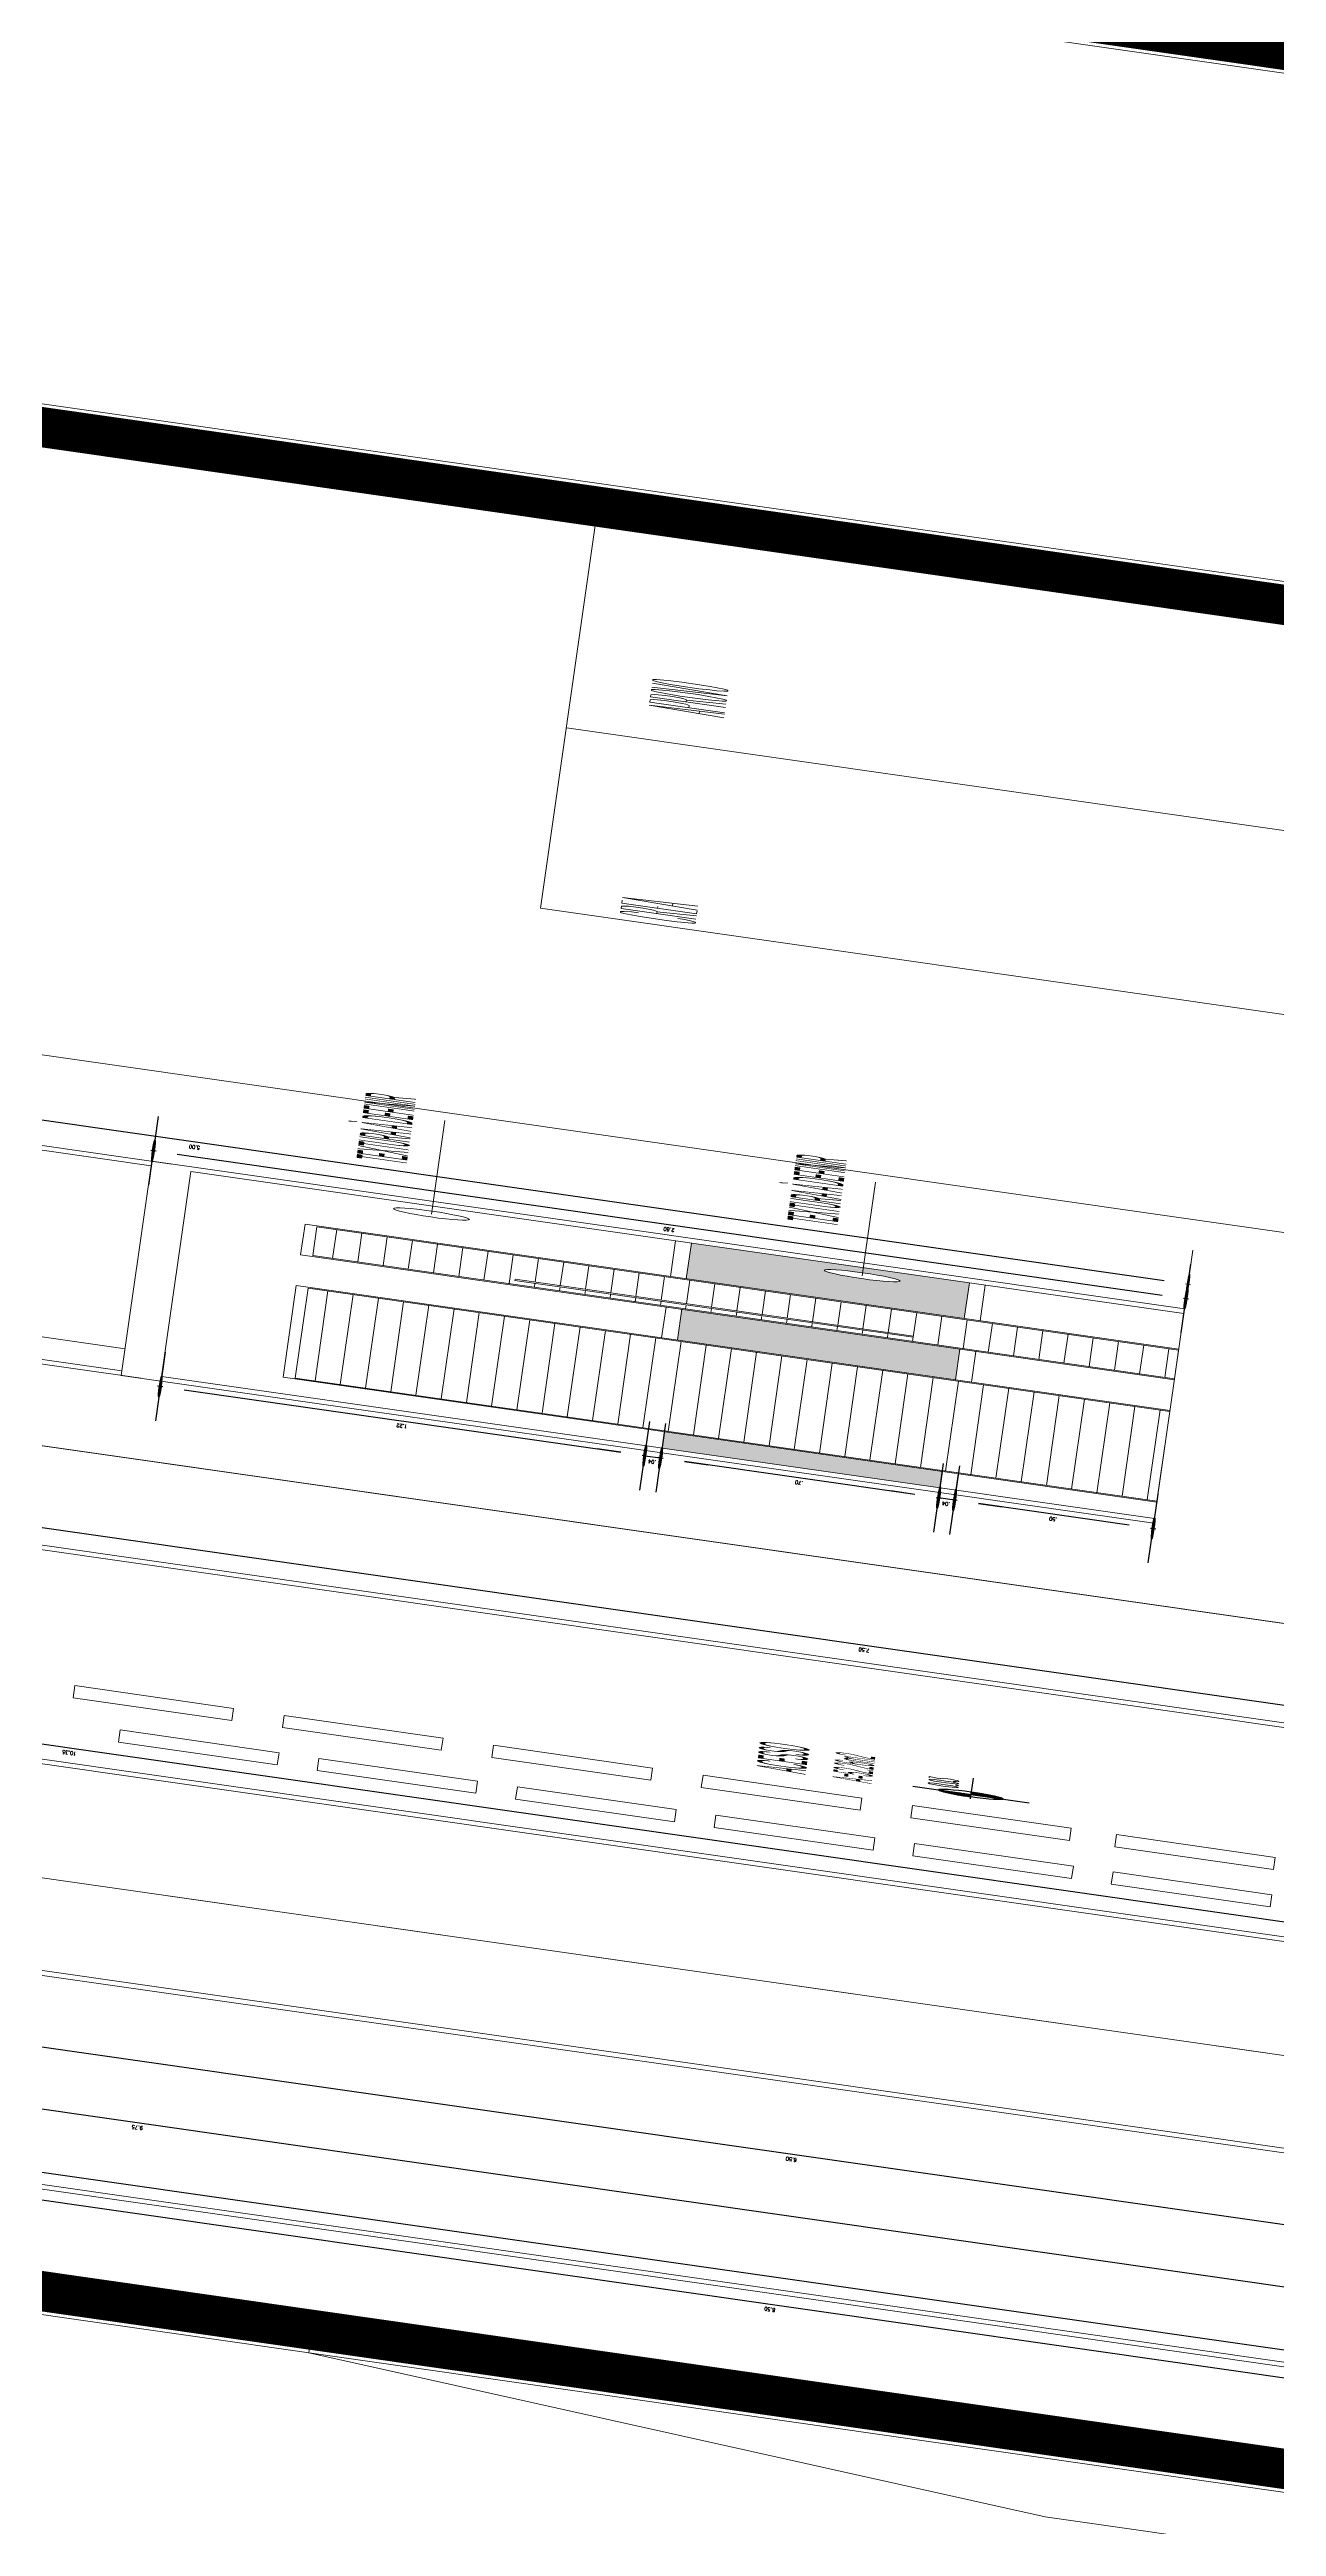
# Model space of a CAD drawing. Header units: millimetres. Extents: x -361192058 to 101130107379, y -14071650034 to 19218552450.
# Drawn here: x -134040.5 to -133858.8, y 43637.4 to 44004 of the extents above; entities that cross this region are included whole.
import ezdxf
from ezdxf.enums import TextEntityAlignment as Align

# ---------------------------------------------------------------- set-up
doc = ezdxf.new("R2010")
doc.units = ezdxf.units.MM
doc.header["$LTSCALE"] = 0.5
for name, color, linetype in [('02', 2, 'Continuous'), ('08', 8, 'Continuous'), ('14-04-Texto-04', 3, 'Continuous'), ('CERC02', 3, 'Continuous'), ('COTAS', 7, 'Continuous'), ('DIVERSOS', 4, 'Continuous'), ('parede', 2, 'Continuous'), ('TEXTO2', 3, 'Continuous'), ('TUBULAÇÃO_ESGOTO', 6, 'Continuous'), ('TXT_0', 7, 'Continuous')]:
    doc.layers.add(name, color=color, linetype=linetype)
doc.layers.add('E-lay-9', color=9, linetype='Continuous', lineweight=9)
doc.styles.add('ADITIVOCAD', font='ROMANS.shx')
doc.styles.add('ROMANS', font='romans', dxfattribs={"height": 0.1})
doc.styles.add('SANSSERIF', font='sas_____.pfb', dxfattribs={"height": 1})
doc.styles.get("Standard").update_dxf_attribs({"font": 'txt.shx', "height": 0.12})
doc.dimstyles.new('ESCALA50', dxfattribs={"dimtxt": 0.1, "dimasz": 0.06, "dimexe": 0.18, "dimexo": 0.06, "dimgap": 0.1, "dimtad": 1, "dimzin": 4, "dimdsep": 46, "dimtxsty": 'Standard', "dimblk1": 'BOLA', "dimblk2": 'BOLA', "dimsah": 1, "dimcen": -0.06, "dimse1": 1, "dimse2": 1, "dimclrd": 7, "dimclrt": 3, "dimadec": 0, "dimazin": 0, "dimtfac": 1, "dimtix": 1, "dimtmove": 0, "dimatfit": 3, "dimldrblk": 'BOLA', "dimfxl": 0, "dimtolj": 1, "dimtzin": 4, "dimarcsym": 0})

# ---------------------------------------------------------------- blocks, each defined once
blk = doc.blocks.new('BOLA')
for p, q in [((0, -1.44), (0, 1.44)), ((-1.44, 0), (1.44, 0))]:
    blk.add_line(p, q)
blk.add_circle((0, 0), 0.452)
blk = doc.blocks.new('*D848')
at = {"layer": 'Defpoints', "color": 0, "transparency": 16777216}
for p in [(4698.2647, 2418.0727), (4698.2647, 2415.4727), (4698.5813, 2415.4727)]:
    blk.add_point(p, dxfattribs=at)
at = {"layer": 'DIVERSOS', "color": 7, "lineweight": -2, "transparency": 16777216}
blk.add_line((4698.5813, 2418.0127), (4698.5813, 2415.5327), dxfattribs=at)
at = {"layer": 'DIVERSOS', "color": 7, "lineweight": -2, "transparency": 16777216, "xscale": 0.06, "yscale": 0.06, "zscale": 0.06}
for p, rotation in [((4698.5813, 2418.0727), 90), ((4698.5813, 2415.4727), 270)]:
    blk.add_blockref('BOLA', p, dxfattribs=dict(at, rotation=rotation))
at = {"layer": 'DIVERSOS', "color": 3, "lineweight": 18, "transparency": 16777216, "insert": (4698.4213, 2416.7727), "char_height": 0.12, "attachment_point": 5, "rotation": 90}
blk.add_mtext('\\A1;2.60', dxfattribs=at)
blk = doc.blocks.new('*D849')
at = {"layer": 'Defpoints', "color": 0, "transparency": 16777216}
for p in [(4698.2647, 2420.4727), (4699.0423, 2420.4727), (4698.2647, 2415.4727)]:
    blk.add_point(p, dxfattribs=at)
at = {"layer": 'E-lay-9', "color": 7, "lineweight": -2, "transparency": 16777216}
blk.add_line((4699.0423, 2415.5327), (4699.0423, 2420.4127), dxfattribs=at)
at = {"layer": 'E-lay-9', "color": 7, "lineweight": -2, "transparency": 16777216, "xscale": 0.06, "yscale": 0.06, "zscale": 0.06}
for p, rotation in [((4699.0423, 2420.4727), 90), ((4699.0423, 2415.4727), 270)]:
    blk.add_blockref('BOLA', p, dxfattribs=dict(at, rotation=rotation))
at = {"layer": 'E-lay-9', "color": 3, "lineweight": 18, "transparency": 16777216, "insert": (4698.8823, 2417.9727), "char_height": 0.12, "attachment_point": 5, "rotation": 90}
blk.add_mtext('\\A1;5.00', dxfattribs=at)
blk = doc.blocks.new('*D881')
at = {"layer": 'Defpoints', "color": 0, "transparency": 16777216}
for p in [(4664.4563, 2419.393), (4668.3114, 2419.393), (4668.3114, 2412.893)]:
    blk.add_point(p, dxfattribs=at)
at = {"layer": 'DIVERSOS', "color": 7, "lineweight": -2, "transparency": 16777216}
blk.add_line((4664.4563, 2412.953), (4664.4563, 2419.333), dxfattribs=at)
at = {"layer": 'DIVERSOS', "color": 7, "lineweight": -2, "transparency": 16777216, "xscale": 0.06, "yscale": 0.06, "zscale": 0.06}
for p, rotation in [((4664.4563, 2419.393), 90), ((4664.4563, 2412.893), 270)]:
    blk.add_blockref('BOLA', p, dxfattribs=dict(at, rotation=rotation))
at = {"layer": 'DIVERSOS', "color": 3, "lineweight": 18, "transparency": 16777216, "insert": (4664.2963, 2416.143), "char_height": 0.12, "attachment_point": 5, "rotation": 90}
blk.add_mtext('\\A1;6.50', dxfattribs=at)
blk = doc.blocks.new('*D855')
at = {"layer": 'Defpoints', "color": 0, "transparency": 16777216}
for p in [(4669.3599, 2419.393), (4671.6614, 2419.393), (4671.6614, 2412.893)]:
    blk.add_point(p, dxfattribs=at)
at = {"layer": 'DIVERSOS', "color": 7, "lineweight": -2, "transparency": 16777216}
blk.add_line((4669.3599, 2412.953), (4669.3599, 2419.333), dxfattribs=at)
at = {"layer": 'DIVERSOS', "color": 7, "lineweight": -2, "transparency": 16777216, "xscale": 0.06, "yscale": 0.06, "zscale": 0.06}
for p, rotation in [((4669.3599, 2419.393), 90), ((4669.3599, 2412.893), 270)]:
    blk.add_blockref('BOLA', p, dxfattribs=dict(at, rotation=rotation))
at = {"layer": 'DIVERSOS', "color": 3, "lineweight": 18, "transparency": 16777216, "insert": (4669.1999, 2416.143), "char_height": 0.12, "attachment_point": 5, "rotation": 90}
blk.add_mtext('\\A1;6.50', dxfattribs=at)
blk = doc.blocks.new('*D856')
at = {"layer": 'Defpoints', "color": 0, "transparency": 16777216}
for p in [(4667.3822, 2422.643), (4667.3822, 2412.893), (4667.3822, 2412.893)]:
    blk.add_point(p, dxfattribs=at)
at = {"layer": 'DIVERSOS', "color": 7, "lineweight": -2, "transparency": 16777216}
blk.add_line((4667.3822, 2422.583), (4667.3822, 2412.953), dxfattribs=at)
at = {"layer": 'DIVERSOS', "color": 7, "lineweight": -2, "transparency": 16777216, "xscale": 0.06, "yscale": 0.06, "zscale": 0.06}
for p, rotation in [((4667.3822, 2422.643), 90), ((4667.3822, 2412.893), 270)]:
    blk.add_blockref('BOLA', p, dxfattribs=dict(at, rotation=rotation))
at = {"layer": 'DIVERSOS', "color": 3, "lineweight": 18, "transparency": 16777216, "insert": (4667.2222, 2417.768), "char_height": 0.12, "attachment_point": 5, "rotation": 90}
blk.add_mtext('\\A1;9.75', dxfattribs=at)
blk = doc.blocks.new('*D857')
at = {"layer": 'Defpoints', "color": 0, "transparency": 16777216}
for p in [(4666.0114, 2429.043), (4664.9614, 2412.893), (4665.3574, 2412.893)]:
    blk.add_point(p, dxfattribs=at)
at = {"layer": 'DIVERSOS', "color": 7, "lineweight": -2, "transparency": 16777216}
blk.add_line((4665.3574, 2428.983), (4665.3574, 2412.953), dxfattribs=at)
at = {"layer": 'DIVERSOS', "color": 7, "lineweight": -2, "transparency": 16777216, "xscale": 0.06, "yscale": 0.06, "zscale": 0.06}
for p, rotation in [((4665.3574, 2429.043), 90), ((4665.3574, 2412.893), 270)]:
    blk.add_blockref('BOLA', p, dxfattribs=dict(at, rotation=rotation))
at = {"layer": 'DIVERSOS', "color": 3, "lineweight": 18, "transparency": 16777216, "insert": (4665.1974, 2420.968), "char_height": 0.12, "attachment_point": 5, "rotation": 90}
blk.add_mtext('\\A1;16.15', dxfattribs=at)
blk = doc.blocks.new('*D885')
at = {"layer": 'Defpoints', "color": 0, "transparency": 16777216}
for p in [(4691.0648, 2415.9727), (4691.3876, 2415.9727), (4691.3876, 2415.4727)]:
    blk.add_point(p, dxfattribs=at)
at = {"layer": 'DIVERSOS', "color": 7, "lineweight": -2, "transparency": 16777216}
blk.add_line((4691.0648, 2415.5327), (4691.0648, 2415.9127), dxfattribs=at)
at = {"layer": 'DIVERSOS', "color": 7, "lineweight": -2, "transparency": 16777216, "xscale": 0.06, "yscale": 0.06, "zscale": 0.06}
for p, rotation in [((4691.0648, 2415.9727), 90), ((4691.0648, 2415.4727), 270)]:
    blk.add_blockref('BOLA', p, dxfattribs=dict(at, rotation=rotation))
at = {"layer": 'DIVERSOS', "color": 3, "lineweight": 18, "transparency": 16777216, "insert": (4690.9048, 2415.7227), "char_height": 0.12, "attachment_point": 5, "rotation": 90}
blk.add_mtext('\\A1;.50', dxfattribs=at)
blk = doc.blocks.new('*D886')
at = {"layer": 'Defpoints', "color": 0, "transparency": 16777216}
for p in [(4691.0648, 2416.0127), (4691.3876, 2416.0127), (4691.3876, 2415.9727)]:
    blk.add_point(p, dxfattribs=at)
at = {"layer": 'DIVERSOS', "color": 7, "lineweight": -2, "transparency": 16777216}
for p, q in [((4691.0648, 2416.0727), (4691.0648, 2416.1327)), ((4691.0648, 2415.9727), (4691.0648, 2416.0127)), ((4691.0648, 2415.9127), (4691.0648, 2415.8527))]:
    blk.add_line(p, q, dxfattribs=at)
at = {"layer": 'DIVERSOS', "color": 7, "lineweight": -2, "transparency": 16777216, "xscale": 0.06, "yscale": 0.06, "zscale": 0.06}
for p, rotation in [((4691.0648, 2416.0127), 270), ((4691.0648, 2415.9727), 90)]:
    blk.add_blockref('BOLA', p, dxfattribs=dict(at, rotation=rotation))
at = {"layer": 'DIVERSOS', "color": 3, "lineweight": 18, "transparency": 16777216, "insert": (4690.9048, 2415.9927), "char_height": 0.12, "attachment_point": 5, "rotation": 90}
blk.add_mtext('\\A1;.04', dxfattribs=at)
blk = doc.blocks.new('*D887')
at = {"layer": 'Defpoints', "color": 0, "transparency": 16777216}
for p in [(4691.0648, 2416.7127), (4691.3876, 2416.7127), (4691.3876, 2416.0127)]:
    blk.add_point(p, dxfattribs=at)
at = {"layer": 'DIVERSOS', "color": 7, "lineweight": -2, "transparency": 16777216}
blk.add_line((4691.0648, 2416.0727), (4691.0648, 2416.6527), dxfattribs=at)
at = {"layer": 'DIVERSOS', "color": 7, "lineweight": -2, "transparency": 16777216, "xscale": 0.06, "yscale": 0.06, "zscale": 0.06}
for p, rotation in [((4691.0648, 2416.7127), 90), ((4691.0648, 2416.0127), 270)]:
    blk.add_blockref('BOLA', p, dxfattribs=dict(at, rotation=rotation))
at = {"layer": 'DIVERSOS', "color": 3, "lineweight": 18, "transparency": 16777216, "insert": (4690.9048, 2416.3627), "char_height": 0.12, "attachment_point": 5, "rotation": 90}
blk.add_mtext('\\A1;.70', dxfattribs=at)
blk = doc.blocks.new('*D888')
at = {"layer": 'Defpoints', "color": 0, "transparency": 16777216}
for p in [(4691.3876, 2416.7527), (4691.0648, 2416.7127), (4691.3876, 2416.7127)]:
    blk.add_point(p, dxfattribs=at)
at = {"layer": 'DIVERSOS', "color": 7, "lineweight": -2, "transparency": 16777216}
for p, q in [((4691.0648, 2416.8127), (4691.0648, 2416.8727)), ((4691.0648, 2416.7527), (4691.0648, 2416.7127)), ((4691.0648, 2416.6527), (4691.0648, 2416.5927))]:
    blk.add_line(p, q, dxfattribs=at)
at = {"layer": 'DIVERSOS', "color": 7, "lineweight": -2, "transparency": 16777216, "xscale": 0.06, "yscale": 0.06, "zscale": 0.06}
for p, rotation in [((4691.0648, 2416.7527), 270), ((4691.0648, 2416.7127), 90)]:
    blk.add_blockref('BOLA', p, dxfattribs=dict(at, rotation=rotation))
at = {"layer": 'DIVERSOS', "color": 3, "lineweight": 18, "transparency": 16777216, "insert": (4690.9048, 2416.7327), "char_height": 0.12, "attachment_point": 5, "rotation": 90}
blk.add_mtext('\\A1;.04', dxfattribs=at)
blk = doc.blocks.new('*D889')
at = {"layer": 'Defpoints', "color": 0, "transparency": 16777216}
for p in [(4691.3876, 2417.9727), (4691.0648, 2416.7527), (4691.3876, 2416.7527)]:
    blk.add_point(p, dxfattribs=at)
at = {"layer": 'DIVERSOS', "color": 7, "lineweight": -2, "transparency": 16777216}
blk.add_line((4691.0648, 2417.9127), (4691.0648, 2416.8127), dxfattribs=at)
at = {"layer": 'DIVERSOS', "color": 7, "lineweight": -2, "transparency": 16777216, "xscale": 0.06, "yscale": 0.06, "zscale": 0.06}
for p, rotation in [((4691.0648, 2417.9727), 90), ((4691.0648, 2416.7527), 270)]:
    blk.add_blockref('BOLA', p, dxfattribs=dict(at, rotation=rotation))
at = {"layer": 'DIVERSOS', "color": 3, "lineweight": 18, "transparency": 16777216, "insert": (4690.9048, 2417.3627), "char_height": 0.12, "attachment_point": 5, "rotation": 90}
blk.add_mtext('\\A1;1.22', dxfattribs=at)
blk = doc.blocks.new('Adc_nivelpl')
h = blk.add_hatch()
h.set_pattern_fill('_U', color=256, scale=0.005, angle=45, style=0, double=1)
h.set_pattern_definition([(45, (-5.8772514, -3.5161936), (-0.003535534, 0.003535534), []), (135, (-5.8772514, -3.5161936), (-0.003535534, -0.003535534), [])])
h.paths.add_polyline_path([(0.1954, -0.0865, 0.414214), (0.0865, -0.1954), (0.1954, -0.1954)])
h.paths.add_polyline_path([(0.1954, -0.1954), (0.1954, -0.3043, 0.414214), (0.3043, -0.1954)])
for p, q in [((0.1954, 0), (0.1954, -0.3908)), ((0.8958, -0.1954), (0, -0.1954))]:
    blk.add_line(p, q)
blk.add_circle((0.1954, -0.1954), 0.1089)
at = {"flags": 8}
blk.add_attdef('NIVEL', (0.3642, -0.1501), '', height=0.1, dxfattribs=at)
blk = doc.blocks.new('*D1608')
at = {"layer": 'Defpoints', "color": 0, "transparency": 16777216}
for p in [(4685.2878, 2419.893), (4685.2878, 2412.393), (4686.0054, 2412.393)]:
    blk.add_point(p, dxfattribs=at)
at = {"layer": 'DIVERSOS', "color": 7, "lineweight": -2, "transparency": 16777216}
blk.add_line((4686.0054, 2419.833), (4686.0054, 2412.453), dxfattribs=at)
at = {"layer": 'DIVERSOS', "color": 7, "lineweight": -2, "transparency": 16777216, "xscale": 0.06, "yscale": 0.06, "zscale": 0.06}
for p, rotation in [((4686.0054, 2419.893), 90), ((4686.0054, 2412.393), 270)]:
    blk.add_blockref('BOLA', p, dxfattribs=dict(at, rotation=rotation))
at = {"layer": 'DIVERSOS', "color": 3, "lineweight": 18, "transparency": 16777216, "insert": (4685.8454, 2416.143), "char_height": 0.12, "attachment_point": 5, "rotation": 90}
blk.add_mtext('\\A1;7.50', dxfattribs=at)
blk = doc.blocks.new('*D1615')
at = {"layer": 'Defpoints', "color": 0, "transparency": 16777216}
for p in [(4680.1378, 2423.243), (4679.0715, 2412.893), (4680.1378, 2412.893)]:
    blk.add_point(p, dxfattribs=at)
at = {"layer": 'DIVERSOS', "color": 7, "lineweight": -2, "transparency": 16777216}
blk.add_line((4679.0715, 2423.183), (4679.0715, 2412.953), dxfattribs=at)
at = {"layer": 'DIVERSOS', "color": 7, "lineweight": -2, "transparency": 16777216, "xscale": 0.06, "yscale": 0.06, "zscale": 0.06}
for p, rotation in [((4679.0715, 2423.243), 90), ((4679.0715, 2412.893), 270)]:
    blk.add_blockref('BOLA', p, dxfattribs=dict(at, rotation=rotation))
at = {"layer": 'DIVERSOS', "color": 3, "lineweight": 18, "transparency": 16777216, "insert": (4678.9115, 2418.068), "char_height": 0.12, "attachment_point": 5, "rotation": 90}
blk.add_mtext('\\A1;10.35', dxfattribs=at)
blk = doc.blocks.new('APROVADO QUADRA 21.2 MBVII')
at = {"layer": 'COTAS', "lineweight": 18}
h = blk.add_hatch(dxfattribs=at)
h.set_pattern_fill('AR-SAND', color=256, scale=0.0025, style=0)
h.set_pattern_definition([(37.5, (3237.67322, 1105.22551), (-0.004000078, 0.1223533093), [0, -0.09652, 0, -0.10795, 0, -0.1031875]), (7.5, (3237.67322, 1105.22551), (0.112380821, 0.179206275), [0, -0.05207, 0, -0.086995, 0, -0.0333375]), (327.5, (3237.59512, 1105.22551), (0.1977480926, 0.000359296), [0, -0.03175, 0, -0.1143, 0, -0.149225]), (317.5, (3237.59512, 1105.22551), (0.190889113, 0.055732331), [0, -0.015875, 0, -0.07493, 0, -0.085725])])
h.paths.add_polyline_path([(4691.9214, 2416.7127), (4691.3876, 2416.7127), (4691.3876, 2416.0127), (4691.9214, 2416.0127)])
h.paths.add_polyline_path([(4695.9241, 2416.7127), (4694.9214, 2416.7127), (4694.9214, 2416.0127), (4695.9241, 2416.0127)])
h.paths.add_polyline_path([(4696.9241, 2416.7127), (4696.9241, 2416.0127), (4698.0876, 2416.0127), (4698.0876, 2416.2796), (4697.9218, 2416.2796, -1), (4697.7307, 2416.2796, -1), (4697.9218, 2416.2796), (4698.0876, 2416.2796), (4698.0876, 2416.7127)])
at = {"layer": '02', "lineweight": 18}
for p, q in [((4721.2448, 2424.2009), (4721.2448, 2396.6401)), ((4708.1198, 2417.2029), (4708.1198, 2396.6401))]:
    blk.add_line(p, q, dxfattribs=at)
at = {"layer": '02', "color": 8, "lineweight": 18}
blk.add_line((4692.1063, 2420.4727), (4692.1063, 2418.0727), dxfattribs=at)
at = {"layer": '02', "color": 0, "lineweight": 18}
blk.add_line((4721.2448, 2417.2029), (4721.2448, 2396.6401), dxfattribs=at)
at = {"layer": '02', "lineweight": 18}
for points in [[(4660.7948, 2395.8901), (4721.9948, 2395.8901), (4721.9948, 2440.4401), (4660.7948, 2440.4401)], [(4661.5448, 2439.6901), (4674.7804, 2439.6901), (4674.7804, 2405.9015), (4661.5448, 2405.9015)], [(4688.619, 2439.7183), (4674.7804, 2439.7183), (4674.7804, 2405.9015), (4688.619, 2405.9015)], [(4738.2722, 2380.7867), (4799.4722, 2380.7867), (4799.4722, 2425.3367), (4738.2722, 2425.3367)], [(4701.139, 2422.0652), (4688.6253, 2422.0652), (4688.6253, 2413.1258), (4701.139, 2413.1258)]]:
    blk.add_lwpolyline(points, close=True, dxfattribs=at)
at = {"layer": '02', "lineweight": 18, "const_width": 0.1}
for points in [[(4661.5448, 2396.6401), (4721.2448, 2396.6401), (4721.2448, 2439.6901), (4661.5448, 2439.6901)], [(4739.0222, 2381.5367), (4798.7222, 2381.5367), (4798.7222, 2424.5867), (4739.0222, 2424.5867)]]:
    blk.add_lwpolyline(points, close=True, dxfattribs=at)
at = {"layer": '02', "lineweight": 18}
blk.add_lwpolyline([(4660.7948, 2395.8901), (4658.9198, 2395.8901), (4658.9198, 2415.3901), (4660.7948, 2417.2651), (4661.5448, 2417.2651)], dxfattribs=at)
at = {"layer": '08', "lineweight": 18}
for points in [[(4681.0896, 2417.6781), (4681.0896, 2418.0781), (4680.6896, 2418.0781), (4680.6896, 2417.6781)], [(4679.4781, 2417.5503), (4679.4781, 2417.9503), (4679.8781, 2417.9503), (4679.8781, 2417.5503)], [(4681.0964, 2417.1508), (4681.0964, 2417.5508), (4680.6964, 2417.5508), (4680.6964, 2417.1508)], [(4679.4781, 2417.0503), (4679.4781, 2417.4503), (4679.8781, 2417.4503), (4679.8781, 2417.0503)], [(4681.0964, 2416.6235), (4681.0964, 2417.0235), (4680.6964, 2417.0235), (4680.6964, 2416.6235)], [(4679.4781, 2416.5503), (4679.4781, 2416.9503), (4679.8781, 2416.9503), (4679.8781, 2416.5503)], [(4681.0964, 2416.0961), (4681.0964, 2416.4961), (4680.6964, 2416.4961), (4680.6964, 2416.0961)], [(4679.4781, 2416.0503), (4679.4781, 2416.4503), (4679.8781, 2416.4503), (4679.8781, 2416.0503)], [(4679.4781, 2415.5503), (4679.4781, 2415.9503), (4679.8781, 2415.9503), (4679.8781, 2415.5503)], [(4681.0896, 2415.5688), (4681.0896, 2415.9688), (4680.6896, 2415.9688), (4680.6896, 2415.5688)], [(4679.4781, 2415.0503), (4679.4781, 2415.4503), (4679.8781, 2415.4503), (4679.8781, 2415.0503)], [(4681.0896, 2415.0552), (4681.0896, 2415.4552), (4680.6896, 2415.4552), (4680.6896, 2415.0552)]]:
    blk.add_lwpolyline(points, close=True, dxfattribs=at)
at = {"layer": '14-04-Texto-04', "lineweight": 18}
for p, q in [((4714.0211, 2417.2029), (4714.0211, 2404.6557)), ((4714.0211, 2404.6557), (4714.0211, 2415.5905))]:
    blk.add_line(p, q, dxfattribs=at)
at = {"layer": 'CERC02', "lineweight": 18}
blk.add_line((4708.1198, 2417.2029), (4721.2448, 2417.2029), dxfattribs=at)
at = {"layer": 'DIVERSOS', "lineweight": 18}
for p, q in [((4664.8114, 2412.393), (4664.8114, 2434.993)), ((4664.9614, 2412.893), (4664.9614, 2434.993)), ((4671.6614, 2419.993), (4671.6614, 2412.893)), ((4671.8114, 2419.993), (4671.8114, 2412.393)), ((4691.9514, 2417.5926), (4694.8914, 2417.5926)), ((4695.9541, 2417.5926), (4696.8941, 2417.5926)), ((4691.9514, 2417.5291), (4694.8914, 2417.5291)), ((4695.9541, 2417.5291), (4696.8941, 2417.5291)), ((4691.9514, 2417.4656), (4694.8914, 2417.4656)), ((4695.9541, 2417.4656), (4696.8941, 2417.4656)), ((4691.9514, 2417.4021), (4694.8914, 2417.4021)), ((4695.9541, 2417.4021), (4696.8941, 2417.4021)), ((4697.8262, 2417.3645), (4699.2848, 2417.3645)), ((4699.2848, 2417.3645), (4700.8859, 2417.3645)), ((4691.9514, 2417.3386), (4694.8914, 2417.3386)), ((4695.9541, 2417.3386), (4696.8941, 2417.3386)), ((4691.9514, 2417.2751), (4694.8914, 2417.2751)), ((4695.9541, 2417.2751), (4696.8941, 2417.2751)), ((4691.9514, 2417.2116), (4694.8914, 2417.2116)), ((4695.9541, 2417.2116), (4696.8941, 2417.2116)), ((4691.9514, 2417.1481), (4694.8914, 2417.1481)), ((4695.9541, 2417.1481), (4696.8941, 2417.1481)), ((4696.0861, 2417.1348), (4696.0861, 2416.1321)), ((4696.1261, 2417.1348), (4696.0861, 2417.1348)), ((4696.1261, 2416.1321), (4696.1261, 2417.1348)), ((4691.9514, 2417.0846), (4694.8914, 2417.0846)), ((4695.9541, 2417.0846), (4696.0861, 2417.0846)), ((4696.1261, 2417.0846), (4696.8941, 2417.0846)), ((4691.9514, 2417.0211), (4694.8914, 2417.0211)), ((4695.9541, 2417.0211), (4696.0861, 2417.0211)), ((4696.1261, 2417.0211), (4696.8941, 2417.0211)), ((4691.9514, 2416.9576), (4694.8914, 2416.9576)), ((4695.9541, 2416.9576), (4696.0861, 2416.9576)), ((4696.1261, 2416.9576), (4696.8941, 2416.9576)), ((4691.9514, 2416.8941), (4694.8914, 2416.8941)), ((4695.9541, 2416.8941), (4696.0861, 2416.8941)), ((4696.1261, 2416.8941), (4696.8941, 2416.8941)), ((4691.9514, 2416.8306), (4694.8914, 2416.8306)), ((4695.9541, 2416.8306), (4696.0861, 2416.8306)), ((4696.1261, 2416.8306), (4696.8941, 2416.8306)), ((4691.9514, 2416.7671), (4694.8914, 2416.7671)), ((4695.9541, 2416.7671), (4696.0861, 2416.7671)), ((4696.1261, 2416.7671), (4696.8941, 2416.7671)), ((4691.9514, 2416.7036), (4694.8914, 2416.7036)), ((4695.9541, 2416.7036), (4696.0861, 2416.7036)), ((4696.1261, 2416.7036), (4696.8941, 2416.7036)), ((4691.9514, 2416.6401), (4694.8914, 2416.6401)), ((4695.9541, 2416.6401), (4696.0861, 2416.6401)), ((4696.1261, 2416.6401), (4696.8941, 2416.6401)), ((4691.9514, 2416.5766), (4694.8914, 2416.5766)), ((4695.9541, 2416.5766), (4696.0861, 2416.5766)), ((4696.1261, 2416.5766), (4696.8941, 2416.5766)), ((4691.9514, 2416.5131), (4694.8914, 2416.5131)), ((4695.9541, 2416.5131), (4696.0861, 2416.5131)), ((4696.1261, 2416.5131), (4696.8941, 2416.5131)), ((4691.9514, 2416.4496), (4694.8914, 2416.4496)), ((4695.9541, 2416.4496), (4696.0861, 2416.4496)), ((4696.1261, 2416.4496), (4696.8941, 2416.4496)), ((4691.9514, 2416.3861), (4694.8914, 2416.3861)), ((4695.9541, 2416.3861), (4696.0861, 2416.3861)), ((4696.1261, 2416.3861), (4696.8941, 2416.3861)), ((4691.9514, 2416.3226), (4694.8914, 2416.3226)), ((4695.9541, 2416.3226), (4696.0861, 2416.3226)), ((4696.1261, 2416.3226), (4696.8941, 2416.3226)), ((4691.9514, 2416.2591), (4694.8914, 2416.2591)), ((4695.9541, 2416.2591), (4696.0861, 2416.2591)), ((4696.1261, 2416.2591), (4696.8941, 2416.2591)), ((4697.8262, 2416.2796), (4699.2848, 2416.2796)), ((4699.2848, 2416.2796), (4700.8859, 2416.2796)), ((4691.9514, 2416.1956), (4694.8914, 2416.1956)), ((4695.9541, 2416.1956), (4696.0861, 2416.1956)), ((4696.1261, 2416.1956), (4696.8941, 2416.1956)), ((4691.9514, 2416.1321), (4694.8914, 2416.1321)), ((4695.9541, 2416.1321), (4696.8941, 2416.1321)), ((4691.9514, 2416.0686), (4694.8914, 2416.0686)), ((4695.9541, 2416.0686), (4696.8941, 2416.0686)), ((4691.9514, 2416.0051), (4694.8914, 2416.0051)), ((4695.9541, 2416.0051), (4696.8941, 2416.0051)), ((4691.9514, 2415.9416), (4694.8914, 2415.9416)), ((4695.9541, 2415.9416), (4696.8941, 2415.9416)), ((4691.9514, 2415.8781), (4694.8914, 2415.8781)), ((4695.9541, 2415.8781), (4696.8941, 2415.8781)), ((4691.9514, 2415.8146), (4694.8914, 2415.8146)), ((4695.9541, 2415.8146), (4696.8941, 2415.8146)), ((4691.9514, 2415.7511), (4694.8914, 2415.7511)), ((4695.9541, 2415.7511), (4696.8941, 2415.7511)), ((4691.9514, 2415.6876), (4694.8914, 2415.6876)), ((4695.9541, 2415.6876), (4696.8941, 2415.6876)), ((4691.9514, 2415.6241), (4694.8914, 2415.6241)), ((4695.9541, 2415.6241), (4696.8941, 2415.6241)), ((4691.9514, 2415.5606), (4694.8914, 2415.5606)), ((4695.9541, 2415.5606), (4696.8941, 2415.5606)), ((4691.9514, 2415.4971), (4694.8914, 2415.4971)), ((4695.9541, 2415.4971), (4696.8941, 2415.4971)), ((4691.9514, 2415.4727), (4694.8914, 2415.4727)), ((4695.9541, 2415.4727), (4696.8941, 2415.4727))]:
    blk.add_line(p, q, dxfattribs=at)
for centre in [(4697.8262, 2417.3645), (4697.8262, 2416.2796)]:
    blk.add_circle(centre, 0.0956, dxfattribs=at)
at = {"layer": 'E-lay-9', "lineweight": 18}
for p, q in [((4691.2376, 2418.0227), (4691.2376, 2420.4727)), ((4691.3876, 2418.0727), (4691.3876, 2420.4727)), ((4698.0876, 2418.0727), (4698.0876, 2420.4727)), ((4698.2376, 2420.4727), (4698.2376, 2418.0227))]:
    blk.add_line(p, q, dxfattribs=at)
at = {"layer": 'parede', "lineweight": 18}
for p, q in [((4678.4378, 2412.393), (4678.4378, 2437.393)), ((4685.4378, 2437.393), (4685.4378, 2412.393)), ((4678.5878, 2412.893), (4678.5878, 2430.343)), ((4685.2878, 2419.893), (4685.2878, 2412.893)), ((4691.3876, 2418.0727), (4691.2376, 2418.0727)), ((4691.2376, 2415.4727), (4691.2376, 2418.0727)), ((4691.3876, 2418.0727), (4698.0876, 2418.0727)), ((4698.2376, 2418.0727), (4698.0876, 2418.0727)), ((4698.2376, 2415.4727), (4698.2376, 2418.0727)), ((4691.3876, 2415.4727), (4691.3876, 2417.9727)), ((4691.3876, 2417.9727), (4698.0876, 2417.9727)), ((4698.0876, 2415.4727), (4698.0876, 2417.9727)), ((4691.2376, 2415.4727), (4698.2376, 2415.4727))]:
    blk.add_line(p, q, dxfattribs=at)
at = {"layer": 'TUBULAÇÃO_ESGOTO', "lineweight": 18}
for p, q in [((4694.9214, 2417.6727), (4691.9214, 2417.6727)), ((4691.9214, 2417.6727), (4691.9214, 2415.4727)), ((4694.9214, 2415.4727), (4694.9214, 2417.6727)), ((4696.9241, 2417.6727), (4695.9241, 2417.6727)), ((4695.9241, 2417.6727), (4695.9241, 2415.4727)), ((4696.9241, 2415.4727), (4696.9241, 2417.6727)), ((4694.8914, 2417.6427), (4691.9514, 2417.6427)), ((4691.9514, 2417.6427), (4691.9514, 2415.4727)), ((4694.8914, 2415.4727), (4694.8914, 2417.6427)), ((4696.8941, 2417.6427), (4695.9541, 2417.6427)), ((4695.9541, 2417.6427), (4695.9541, 2415.4727)), ((4696.8941, 2415.4727), (4696.8941, 2417.6427)), ((4691.9214, 2416.7527), (4691.3876, 2416.7527)), ((4695.9241, 2416.7527), (4694.9214, 2416.7527)), ((4698.0876, 2416.7527), (4696.9241, 2416.7527)), ((4691.3876, 2416.7127), (4691.9214, 2416.7127)), ((4694.9214, 2416.7127), (4695.9241, 2416.7127)), ((4696.9241, 2416.7127), (4698.0876, 2416.7127)), ((4691.3876, 2416.0127), (4691.9214, 2416.0127)), ((4694.9214, 2416.0127), (4695.9241, 2416.0127)), ((4696.9241, 2416.0127), (4698.0876, 2416.0127)), ((4691.3876, 2415.9727), (4691.9214, 2415.9727)), ((4694.9214, 2415.9727), (4695.9241, 2415.9727)), ((4696.9241, 2415.9727), (4698.0876, 2415.9727))]:
    blk.add_line(p, q, dxfattribs=at)
at = {"layer": 'TXT_0', "lineweight": 18}
ref = blk.add_blockref('Adc_nivelpl', (4681.5664, 2415.9751), dxfattribs=dict(at, xscale=0.75, yscale=0.75, zscale=0.75))
ref.add_attrib('NIVEL', '0.03', (4681.8396, 2415.8626), dxfattribs={"height": 0.075, "style": 'ADITIVOCAD', "flags": 8})
at = {"color": 0, "lineweight": 13, "flags": 8}
for p in [(4700.7247, 2280.1125), (4699.5738, 2277.8964), (4702.3546, 2276.195), (4703.6722, 2274.085), (4699.8445, 2272.2194), (4703.0488, 2270.137), (4703.0877, 2267.9803), (4700.6523, 2261.5216), (4700.7007, 2257.1593)]:
    blk.add_attdef('NIVEL', p, '', height=0.075, dxfattribs=at)
for rotation, width, p in [(90, 0.8, (4700.8205, 2275.7521)), (270, 0.6, (4703.8437, 2274.9021)), (90, 0.8, (4701.5575, 2268.5021)), (180, 0.6, (4651.1817, 2236.1931))]:
    blk.add_attdef('$PORTA', text='', height=0.09, rotation=rotation, dxfattribs=dict(at, width=width)).set_placement(p, align=Align.MIDDLE)
for p in [(4654.176, 2240.463), (4648.499, 2240.1923), (4637.8012, 2239.3845), (4633.4388, 2239.3361), (4656.3921, 2239.3121), (4652.4746, 2237.6822), (4646.4166, 2236.988), (4644.2598, 2236.9491), (4650.3646, 2236.3646)]:
    blk.add_attdef('NIVEL', p, '', height=0.075, rotation=270, dxfattribs=at)
at = {"color": 0, "lineweight": 13, "width": 0.8, "flags": 8}
for p in [(4652.0317, 2239.2163), (4644.7817, 2238.4793)]:
    blk.add_attdef('$PORTA', text='', height=0.09, dxfattribs=at).set_placement(p, align=Align.MIDDLE)
at = {"layer": 'DIVERSOS', "lineweight": 18, "style": 'SANSSERIF'}
for p in [(4699.2809, 2417.4431), (4699.2809, 2416.3583)]:
    blk.add_text('TEXTURA À DEFINIR', height=0.126, dxfattribs=at).set_placement(p)
at = {"layer": 'TEXTO2', "lineweight": 18, "style": 'ROMANS'}
for s, p in [('CREA', (4708.2804, 2417.0043)), ('APROVO', (4715.0463, 2417.0063))]:
    blk.add_text(s, height=0.1885, dxfattribs=at).set_placement(p, align=Align.TOP_LEFT)
at = {"layer": 'TEXTO2', "lineweight": 18, "style": 'SANSSERIF'}
blk.add_text('ACESSO', height=0.12312, dxfattribs=at).set_placement((4681.5823, 2416.2437))
at = {"layer": 'TXT_0', "lineweight": 18, "style": 'SANSSERIF'}
blk.add_text('A=52.26m2', height=0.0985, dxfattribs=at).set_placement((4681.5897, 2416.0776))
at = {"layer": 'DIVERSOS', "lineweight": 18}
for base, p1, p2, picture, middle in [((4665.3574, 2412.893), (4666.0114, 2429.043), (4664.9614, 2412.893), '*D857', (4665.1974, 2420.968)), ((4679.0715, 2412.893), (4680.1378, 2423.243), (4680.1378, 2412.893), '*D1615', (4678.9115, 2418.068)), ((4667.3822, 2412.893), (4667.3822, 2422.643), (4667.3822, 2412.893), '*D856', (4667.2222, 2417.768)), ((4686.0054, 2412.393), (4685.2878, 2419.893), (4685.2878, 2412.393), '*D1608', (4685.8454, 2416.143)), ((4664.4563, 2419.393), (4668.3114, 2412.893), (4668.3114, 2419.393), '*D881', (4664.2963, 2416.143)), ((4669.3599, 2419.393), (4671.6614, 2412.893), (4671.6614, 2419.393), '*D855', (4669.1999, 2416.143)), ((4698.5813, 2415.4727), (4698.2647, 2418.0727), (4698.2647, 2415.4727), '*D848', (4698.4213, 2416.7727)), ((4691.0648, 2416.7527), (4691.3876, 2417.9727), (4691.3876, 2416.7527), '*D889', (4690.9048, 2417.3627)), ((4691.0648, 2416.7127), (4691.3876, 2416.7527), (4691.3876, 2416.7127), '*D888', (4690.9048, 2416.7327)), ((4691.0648, 2416.7127), (4691.3876, 2416.0127), (4691.3876, 2416.7127), '*D887', (4690.9048, 2416.3627)), ((4691.0648, 2416.0127), (4691.3876, 2415.9727), (4691.3876, 2416.0127), '*D886', (4690.9048, 2415.9927)), ((4691.0648, 2415.9727), (4691.3876, 2415.4727), (4691.3876, 2415.9727), '*D885', (4690.9048, 2415.7227))]:
    dim = blk.add_linear_dim(base=base, p1=p1, p2=p2, angle=90, dimstyle='ESCALA50', dxfattribs=at)
    dim.commit()
    dim.dimension.update_dxf_attribs({"geometry": picture, "text_midpoint": middle})
at = {"layer": 'E-lay-9', "lineweight": 18}
dim = blk.add_linear_dim(base=(4699.0423, 2420.4727), p1=(4698.2647, 2415.4727), p2=(4698.2647, 2420.4727), angle=90, dimstyle='ESCALA50', dxfattribs=at)
dim.commit()
dim.dimension.update_dxf_attribs({"geometry": '*D849', "text_midpoint": (4698.8823, 2417.9727)})

msp = doc.modelspace()

# ---------------------------------------------------------------- block references
at = {"layer": '02', "color": 0, "lineweight": 30, "xscale": -4.574818403918471, "yscale": -59.40450511825884, "zscale": 4.574818403918471, "rotation": 261.8606972171988}
msp.add_blockref('APROVADO QUADRA 21.2 MBVII', (5129.041, 2225.201), dxfattribs=at)

doc.saveas('drawing.dxf')
